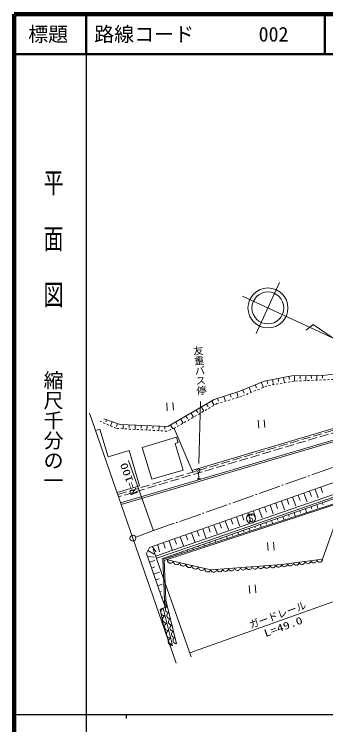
# Model space of a CAD drawing. Units: millimetres, scale not verified. Extents: x 40000 to 680000, y 20000 to 380000.
# Drawn here: x 40000 to 117952, y 202409 to 380000 of the extents above; entities that cross this region are included whole.
import ezdxf
from ezdxf.enums import TextEntityAlignment as Align

# ---------------------------------------------------------------- set-up
doc = ezdxf.new("R2010")
doc.units = ezdxf.units.MM
doc.header["$LTSCALE"] = 1000
for name, pattern in [('USER1', [3, 2.25, -0.75]), ('USER2', [1, 0.5, -0.5]), ('USER3', [7.000001, 5.508197, -0.688525, 0.114754, -0.688525])]:
    doc.linetypes.add(name, pattern=pattern)
for name, color, linetype, lineweight in [('M-TTL', 2, 'Continuous', 140), ('M-TTL-BAND', 7, 'Continuous', 25), ('M-TTL-LINE', 7, 'Continuous', 50), ('S-BGD', 1, 'Continuous', 13), ('S-BGD-HTXT', 6, 'Continuous', 13), ('S-BMK', 3, 'USER3', 13)]:
    doc.layers.add(name, color=color, linetype=linetype, lineweight=lineweight)
doc.layers.add('M-TTL-TXT', color=7, linetype='Continuous')
doc.styles.add('@ＭＳ ゴシック', font='')
doc.styles.add('ＭＳ ゴシック', font='')
doc.styles.get('@ＭＳ ゴシック').set_extended_font_data('@MS Gothic')
doc.styles.get('ＭＳ ゴシック').set_extended_font_data('MS Gothic')

msp = doc.modelspace()

# ---------------------------------------------------------------- linework, layer by layer
at = {"layer": 'M-TTL'}
for p, q in [((40000, 380000), (40000, 20000)), ((680000, 380000), (40000, 380000))]:
    msp.add_line(p, q, dxfattribs=at)
at = {"layer": 'M-TTL-BAND'}
for p, q in [((58000, 370000), (58000, 20000)), ((40000, 205000), (579000, 205000)), ((68000, 205000), (68000, 204000))]:
    msp.add_line(p, q, dxfattribs=at)
at = {"layer": 'M-TTL-LINE'}
for p, q in [((58000, 380000), (58000, 370000)), ((117750, 380000), (117750, 370000)), ((40000, 370000), (680000, 370000))]:
    msp.add_line(p, q, dxfattribs=at)
at = {"layer": 'S-BGD'}
for p, q in [((100546, 300228), (106405, 312943)), ((119823, 299052), (97118, 309515)), ((114792, 302471), (113047, 301074)), ((119823, 299052), (114792, 302471)), ((117818, 289783), (140809, 292363)), ((102565, 288320), (109424, 289601)), ((109424, 289601), (117818, 289783)), ((110124, 289617), (110152, 288318)), ((111523, 289647), (111539, 288884)), ((112922, 289677), (112949, 288435)), ((114321, 289707), (114336, 288979)), ((115719, 289738), (115745, 288551)), ((117118, 289768), (117133, 289073)), ((96459, 285755), (102565, 288320)), ((101802, 288000), (102331, 286740)), ((103251, 288448), (103397, 287668)), ((104623, 288705), (104868, 287394)), ((105995, 288961), (106143, 288169)), ((107367, 289217), (107615, 287886)), ((108739, 289473), (108889, 288669)), ((97222, 286075), (97535, 285331)), ((98749, 286717), (99272, 285470)), ((100275, 287358), (100591, 286606)), ((66627, 257853), (158654, 284983)), ((158773, 284601), (66741, 257469)), ((73816, 246681), (180624, 284369)), ((90065, 283698), (96459, 285755)), ((92463, 284469), (92842, 283289)), ((94061, 284983), (94297, 284251)), ((95660, 285498), (96065, 284238)), ((78154, 282877), (78307, 280883)), ((78466, 276950), (90065, 283698)), ((79837, 281000), (79684, 282994)), ((86614, 283206), (86169, 267702)), ((88132, 282573), (88502, 281936)), ((89421, 283323), (90040, 282258)), ((90864, 283955), (91084, 283270)), ((85554, 281073), (85921, 280442)), ((86843, 281823), (87458, 280767)), ((62429, 278905), (66543, 277424)), ((81688, 278824), (82292, 277785)), ((82977, 279574), (83341, 278948)), ((84265, 280324), (84875, 279276)), ((63114, 278658), (62909, 278088)), ((64486, 278165), (64108, 277116)), ((65857, 277671), (65610, 276984)), ((66543, 277424), (78466, 276950)), ((67288, 277395), (67249, 276404)), ((68779, 277335), (68754, 276727)), ((70269, 277276), (70228, 276239)), ((71759, 277217), (71734, 276580)), ((73250, 277157), (73207, 276073)), ((74740, 277098), (74714, 276433)), ((79110, 277324), (79672, 276358)), ((80399, 278074), (80760, 277453)), ((84477, 265952), (122312, 277181)), ((101025, 278548), (101179, 276554)), ((102709, 276672), (102556, 278666)), ((61402, 276270), (60371, 275959)), ((63488, 269344), (61402, 276270)), ((76230, 277039), (76185, 275907)), ((77721, 276979), (77693, 276287)), ((80020, 276490), (84664, 265550)), ((80577, 274271), (72043, 271729)), ((80979, 272922), (80577, 274271)), ((72043, 271729), (74419, 263755)), ((80272, 272711), (80979, 272922)), ((82245, 266086), (80272, 272711)), ((68720, 270920), (63488, 269344)), ((71359, 262161), (68720, 270920)), ((76902, 243896), (154437, 270901)), ((74419, 263755), (82245, 266086)), ((86098, 265522), (86224, 263883)), ((85800, 263851), (86642, 263915)), ((65739, 260468), (71359, 262161)), ((75389, 244570), (124095, 261443)), ((115274, 261310), (116058, 259090)), ((116680, 261806), (117149, 260475)), ((124291, 260876), (88102, 248339)), ((109653, 259327), (110438, 257102)), ((111058, 259823), (111529, 258489)), ((112464, 260318), (113248, 258096)), ((113869, 260814), (114339, 259482)), ((77222, 243697), (122707, 258554)), ((122801, 258269), (77532, 243483)), ((105437, 257839), (105908, 256503)), ((106842, 258335), (107628, 256109)), ((108247, 258831), (108719, 257496)), ((117080, 257890), (117270, 257343)), ((117137, 243762), (122150, 258057)), ((99815, 255855), (100288, 254516)), ((101221, 256351), (102008, 254121)), ((102626, 256847), (103098, 255510)), ((104031, 257343), (104818, 255115)), ((111441, 255926), (111611, 255437)), ((112850, 256417), (113142, 255578)), ((114260, 256908), (114440, 256390)), ((115670, 257399), (115979, 256512)), ((95599, 254368), (96388, 252133)), ((97005, 254864), (97477, 253523)), ((98410, 255360), (99198, 253127)), ((98829, 254695), (98764, 254563)), ((98764, 254563), (98769, 254431)), ((98769, 254431), (98781, 254346)), ((98781, 254346), (98836, 254235)), ((98949, 254791), (98829, 254695)), ((98836, 254235), (98921, 254178)), ((98921, 254178), (99574, 253864)), ((99095, 254843), (98949, 254791)), ((99272, 254856), (99095, 254843)), ((99395, 254843), (99272, 254856)), ((99484, 254809), (99395, 254843)), ((99552, 254745), (99484, 254809)), ((105802, 253962), (105952, 253531)), ((107211, 254453), (107470, 253711)), ((108621, 254944), (108781, 254484)), ((110031, 255435), (110306, 254645)), ((89978, 252384), (90768, 250145)), ((91383, 252880), (91857, 251537)), ((92788, 253376), (93578, 251139)), ((94194, 253872), (94667, 252530)), ((98837, 253312), (98747, 253438)), ((98936, 253233), (98837, 253312)), ((99049, 253190), (98936, 253233)), ((99165, 253181), (99049, 253190)), ((99428, 253202), (99165, 253181)), ((99602, 253267), (99428, 253202)), ((99574, 253864), (99650, 253767)), ((99675, 253376), (99602, 253267)), ((99650, 253767), (99707, 253627)), ((99706, 253488), (99675, 253376)), ((99707, 253627), (99706, 253488)), ((101572, 252489), (101797, 251843)), ((102982, 252980), (103122, 252578)), ((104392, 253471), (104634, 252777)), ((85762, 250897), (86236, 249551)), ((87167, 251392), (87958, 249151)), ((88572, 251888), (89047, 250544)), ((95934, 250525), (96125, 249976)), ((97343, 251016), (97463, 250672)), ((98753, 251507), (98961, 250909)), ((100163, 251998), (100293, 251625)), ((80140, 248913), (80616, 247565)), ((81546, 249409), (82338, 247164)), ((82951, 249905), (83426, 248558)), ((84356, 250401), (85148, 248158)), ((91704, 249052), (91804, 248766)), ((93114, 249543), (93289, 249042)), ((94524, 250034), (94634, 249719)), ((74519, 246929), (75488, 245599)), ((88102, 248339), (75565, 244073)), ((75924, 247425), (76368, 245628)), ((77329, 247921), (77805, 246572)), ((78735, 248417), (79528, 246170)), ((86065, 247088), (86145, 246859)), ((87475, 247579), (87616, 247174)), ((88885, 248070), (88975, 247812)), ((90295, 248561), (90452, 248108)), ((103377, 247964), (103531, 245970)), ((105061, 246088), (104908, 248082)), ((73107, 245247), (73816, 246681)), ((77410, 232712), (73107, 245247)), ((73462, 245964), (74995, 245024)), ((80427, 245124), (80486, 244953)), ((81836, 245615), (81944, 245306)), ((83246, 246106), (83315, 245906)), ((84656, 246597), (84780, 246240)), ((73360, 244510), (75009, 244334)), ((73866, 243035), (75179, 243486)), ((77717, 231766), (77222, 243697)), ((77532, 243483), (78017, 231779)), ((77607, 244142), (77656, 244000)), ((78316, 243649), (89197, 241096)), ((78316, 243649), (78333, 243456)), ((78333, 243456), (78390, 243283)), ((79017, 244633), (79107, 244373)), ((106898, 242458), (117137, 243762)), ((114175, 243214), (114212, 243389)), ((114212, 243389), (114288, 243228)), ((115572, 243247), (115638, 243400)), ((115638, 243400), (115675, 243576)), ((115675, 243576), (115751, 243414)), ((115751, 243414), (115857, 243283)), ((116912, 243254), (117034, 243433)), ((117034, 243433), (117100, 243586)), ((117100, 243586), (117137, 243762)), ((74373, 241560), (75210, 241848)), ((78390, 243283), (78502, 243076)), ((78502, 243076), (78651, 242943)), ((78651, 242943), (78820, 242842)), ((78820, 242842), (79061, 242785)), ((79061, 242785), (79257, 242801)), ((79257, 242801), (79450, 242854)), ((79450, 242854), (79642, 242989)), ((79642, 242989), (79767, 243120)), ((79767, 243120), (79871, 243284)), ((79871, 243284), (79887, 243092)), ((79887, 243092), (79945, 242918)), ((79945, 242918), (80056, 242712)), ((80056, 242712), (80205, 242578)), ((80205, 242578), (80374, 242477)), ((80374, 242477), (80615, 242421)), ((80615, 242421), (80812, 242436)), ((80812, 242436), (81004, 242489)), ((81004, 242489), (81196, 242625)), ((81196, 242625), (81321, 242755)), ((81321, 242755), (81425, 242920)), ((81425, 242920), (81441, 242727)), ((81441, 242727), (81499, 242554)), ((81499, 242554), (81611, 242347)), ((81611, 242347), (81760, 242214)), ((81760, 242214), (81929, 242113)), ((81929, 242113), (82170, 242056)), ((82170, 242056), (82366, 242072)), ((82366, 242072), (82559, 242125)), ((82559, 242125), (82750, 242260)), ((82750, 242260), (82875, 242391)), ((82875, 242391), (82979, 242555)), ((82979, 242555), (82996, 242362)), ((82996, 242362), (83053, 242189)), ((83053, 242189), (83165, 241983)), ((83165, 241983), (83314, 241849)), ((83314, 241849), (83483, 241748)), ((83483, 241748), (83724, 241692)), ((83724, 241692), (83920, 241707)), ((83920, 241707), (84113, 241760)), ((84113, 241760), (84305, 241896)), ((84305, 241896), (84430, 242026)), ((84430, 242026), (84534, 242190)), ((84534, 242190), (84550, 241998)), ((84550, 241998), (84608, 241824)), ((84608, 241824), (84719, 241618)), ((84719, 241618), (84868, 241485)), ((85667, 241396), (85859, 241531)), ((85859, 241531), (85984, 241662)), ((85984, 241662), (86088, 241826)), ((86088, 241826), (86104, 241633)), ((86104, 241633), (86162, 241460)), ((89197, 241096), (106898, 242458)), ((95051, 241376), (95097, 241550)), ((95097, 241550), (95166, 241385)), ((96526, 241489), (96572, 241664)), ((96572, 241664), (96641, 241498)), ((97928, 241452), (98002, 241603)), ((98002, 241603), (98048, 241777)), ((98048, 241777), (98116, 241612)), ((98116, 241612), (98215, 241475)), ((99272, 241393), (99403, 241566)), ((99403, 241566), (99477, 241716)), ((99477, 241716), (99523, 241890)), ((99523, 241890), (99591, 241725)), ((99591, 241725), (99691, 241588)), ((99691, 241588), (99847, 241437)), ((100747, 241506), (100878, 241679)), ((100878, 241679), (100952, 241830)), ((100952, 241830), (100998, 242004)), ((100998, 242004), (101066, 241838)), ((101066, 241838), (101166, 241701)), ((101166, 241701), (101322, 241550)), ((101322, 241550), (101491, 241474)), ((102066, 241518), (102222, 241619)), ((102222, 241619), (102353, 241793)), ((102353, 241793), (102427, 241943)), ((102427, 241943), (102473, 242117)), ((102473, 242117), (102541, 241952)), ((102541, 241952), (102641, 241815)), ((102641, 241815), (102797, 241664)), ((102797, 241664), (102966, 241588)), ((102966, 241588), (103144, 241546)), ((103144, 241546), (103373, 241563)), ((103373, 241563), (103542, 241632)), ((103542, 241632), (103697, 241733)), ((103697, 241733), (103828, 241906)), ((103828, 241906), (103902, 242057)), ((103902, 242057), (103948, 242231)), ((103948, 242231), (104016, 242065)), ((104016, 242065), (104116, 241928)), ((104116, 241928), (104272, 241777)), ((104272, 241777), (104441, 241701)), ((104441, 241701), (104619, 241659)), ((104619, 241659), (104848, 241677)), ((104848, 241677), (105017, 241745)), ((105017, 241745), (105172, 241846)), ((105172, 241846), (105304, 242020)), ((105304, 242020), (105377, 242170)), ((105377, 242170), (105423, 242344)), ((105423, 242344), (105492, 242179)), ((105492, 242179), (105591, 242042)), ((105591, 242042), (105748, 241891)), ((105748, 241891), (105917, 241815)), ((105917, 241815), (106094, 241773)), ((106094, 241773), (106323, 241790)), ((106323, 241790), (106492, 241859)), ((106492, 241859), (106647, 241960)), ((106647, 241960), (106779, 242133)), ((106779, 242133), (106852, 242283)), ((106852, 242283), (106898, 242458)), ((106898, 242458), (106975, 242296)), ((106975, 242296), (107081, 242165)), ((107081, 242165), (107244, 242022)), ((107244, 242022), (107416, 241955)), ((107416, 241955), (107595, 241922)), ((107595, 241922), (107821, 241951)), ((107821, 241951), (107986, 242028)), ((107986, 242028), (108136, 242136)), ((108136, 242136), (108258, 242315)), ((108258, 242315), (108324, 242468)), ((108324, 242468), (108361, 242644)), ((108361, 242644), (108437, 242483)), ((108437, 242483), (108543, 242351)), ((108543, 242351), (108706, 242209)), ((108706, 242209), (108879, 242141)), ((108879, 242141), (109057, 242108)), ((109057, 242108), (109284, 242137)), ((109284, 242137), (109449, 242214)), ((109449, 242214), (109599, 242322)), ((109599, 242322), (109721, 242501)), ((109721, 242501), (109787, 242655)), ((109787, 242655), (109824, 242830)), ((109824, 242830), (109900, 242669)), ((109900, 242669), (110006, 242538)), ((110006, 242538), (110169, 242395)), ((110169, 242395), (110341, 242328)), ((110341, 242328), (110520, 242295)), ((110520, 242295), (110747, 242324)), ((110747, 242324), (110912, 242400)), ((110912, 242400), (111061, 242509)), ((111061, 242509), (111184, 242688)), ((111184, 242688), (111249, 242841)), ((111249, 242841), (111287, 243017)), ((111287, 243017), (111363, 242855)), ((111363, 242855), (111469, 242724)), ((111469, 242724), (111632, 242581)), ((111632, 242581), (111804, 242514)), ((111804, 242514), (111983, 242481)), ((111983, 242481), (112210, 242510)), ((112210, 242510), (112374, 242587)), ((112374, 242587), (112524, 242695)), ((112524, 242695), (112646, 242874)), ((112646, 242874), (112712, 243027)), ((112712, 243027), (112749, 243203)), ((112749, 243203), (112826, 243042)), ((112826, 243042), (112931, 242910)), ((112931, 242910), (113095, 242768)), ((113095, 242768), (113267, 242700)), ((113267, 242700), (113446, 242667)), ((113446, 242667), (113672, 242696)), ((113672, 242696), (113837, 242773)), ((113837, 242773), (113987, 242881)), ((113987, 242881), (114109, 243060)), ((114109, 243060), (114175, 243214)), ((114288, 243228), (114394, 243097)), ((114394, 243097), (114557, 242954)), ((114557, 242954), (114729, 242887)), ((114729, 242887), (114908, 242854)), ((114908, 242854), (115135, 242883)), ((115135, 242883), (115300, 242959)), ((115300, 242959), (115450, 243068)), ((115450, 243068), (115572, 243247)), ((115857, 243283), (116020, 243140)), ((116020, 243140), (116192, 243073)), ((116192, 243073), (116371, 243040)), ((116371, 243040), (116598, 243069)), ((116598, 243069), (116763, 243146)), ((116763, 243146), (116912, 243254)), ((74879, 240086), (76357, 240593)), ((84868, 241485), (85037, 241383)), ((85037, 241383), (85278, 241327)), ((85278, 241327), (85474, 241342)), ((85474, 241342), (85667, 241396)), ((86162, 241460), (86273, 241253)), ((86273, 241253), (86423, 241120)), ((86423, 241120), (86592, 241019)), ((86592, 241019), (86832, 240962)), ((86832, 240962), (87029, 240978)), ((87029, 240978), (87222, 241031)), ((87222, 241031), (87413, 241166)), ((87413, 241166), (87538, 241297)), ((87538, 241297), (87642, 241461)), ((87642, 241461), (87659, 241269)), ((87659, 241269), (87716, 241095)), ((87716, 241095), (87828, 240889)), ((87828, 240889), (87977, 240755)), ((87977, 240755), (88146, 240654)), ((88146, 240654), (88387, 240598)), ((88387, 240598), (88583, 240613)), ((88583, 240613), (88776, 240666)), ((88776, 240666), (88968, 240802)), ((88968, 240802), (89092, 240932)), ((89092, 240932), (89197, 241096)), ((89197, 241096), (89265, 240931)), ((89265, 240931), (89365, 240794)), ((89365, 240794), (89521, 240643)), ((89521, 240643), (89690, 240567)), ((89690, 240567), (89867, 240525)), ((89867, 240525), (90096, 240542)), ((90096, 240542), (90265, 240611)), ((90265, 240611), (90421, 240712)), ((90421, 240712), (90552, 240885)), ((90552, 240885), (90626, 241036)), ((90626, 241036), (90672, 241210)), ((90672, 241210), (90740, 241044)), ((90740, 241044), (90840, 240907)), ((90840, 240907), (90996, 240756)), ((90996, 240756), (91165, 240680)), ((91165, 240680), (91343, 240638)), ((91343, 240638), (91571, 240656)), ((91571, 240656), (91740, 240724)), ((91740, 240724), (91896, 240825)), ((91896, 240825), (92027, 240999)), ((92027, 240999), (92101, 241149)), ((92101, 241149), (92147, 241323)), ((92147, 241323), (92215, 241158)), ((92215, 241158), (92315, 241021)), ((92315, 241021), (92471, 240870)), ((92471, 240870), (92640, 240794)), ((92640, 240794), (92818, 240752)), ((92818, 240752), (93046, 240769)), ((93046, 240769), (93216, 240838)), ((93216, 240838), (93371, 240939)), ((93371, 240939), (93502, 241112)), ((93502, 241112), (93576, 241263)), ((93576, 241263), (93622, 241437)), ((93622, 241437), (93690, 241271)), ((93690, 241271), (93790, 241134)), ((93790, 241134), (93946, 240983)), ((93946, 240983), (94115, 240907)), ((94115, 240907), (94293, 240865)), ((94293, 240865), (94522, 240883)), ((94522, 240883), (94691, 240951)), ((94691, 240951), (94846, 241052)), ((94846, 241052), (94977, 241226)), ((94977, 241226), (95051, 241376)), ((95166, 241385), (95265, 241248)), ((95265, 241248), (95421, 241097)), ((95421, 241097), (95591, 241021)), ((95591, 241021), (95768, 240979)), ((95768, 240979), (95997, 240996)), ((95997, 240996), (96166, 241065)), ((96166, 241065), (96321, 241166)), ((96321, 241166), (96453, 241339)), ((96453, 241339), (96526, 241489)), ((96641, 241498), (96740, 241361)), ((96740, 241361), (96897, 241210)), ((96897, 241210), (97066, 241134)), ((97066, 241134), (97243, 241092)), ((97243, 241092), (97472, 241110)), ((97472, 241110), (97641, 241178)), ((97641, 241178), (97796, 241279)), ((97796, 241279), (97928, 241452)), ((98215, 241475), (98372, 241323)), ((98372, 241323), (98541, 241247)), ((98541, 241247), (98718, 241205)), ((98718, 241205), (98947, 241223)), ((98947, 241223), (99116, 241292)), ((99116, 241292), (99272, 241393)), ((99847, 241437), (100016, 241361)), ((100016, 241361), (100194, 241319)), ((100194, 241319), (100422, 241336)), ((100422, 241336), (100591, 241405)), ((100591, 241405), (100747, 241506)), ((101491, 241474), (101669, 241432)), ((101669, 241432), (101897, 241450)), ((101897, 241450), (102066, 241518)), ((75385, 238611), (76288, 238921)), ((75891, 237136), (77055, 237535)), ((98772, 237245), (98926, 235251)), ((100456, 235369), (100303, 237363)), ((76398, 235661), (76891, 235831)), ((76904, 234186), (77387, 234352)), ((77410, 232712), (77507, 232745)), ((77443, 232969), (77430, 232772)), ((77430, 232772), (77489, 232530)), ((77495, 233164), (77443, 232969)), ((77629, 233358), (77495, 233164)), ((77758, 233489), (77629, 233358)), ((77922, 233591), (77758, 233489)), ((77922, 233591), (80603, 222683)), ((76525, 231311), (77762, 231687)), ((77379, 227196), (76525, 231311)), ((76745, 231020), (76685, 230788)), ((76904, 231252), (76745, 231020)), ((77057, 231409), (76904, 231252)), ((77253, 231532), (77057, 231409)), ((77253, 231532), (79581, 222253)), ((77489, 232530), (77592, 232362)), ((77592, 232362), (77728, 232213)), ((77728, 232213), (77937, 232103)), ((77826, 231411), (77813, 231214)), ((77813, 231214), (77872, 230972)), ((77877, 231606), (77826, 231411)), ((77872, 230972), (77975, 230803)), ((78012, 231800), (77877, 231606)), ((77937, 232103), (78111, 232051)), ((78140, 231930), (78012, 231800)), ((78111, 232051), (78305, 232033)), ((78305, 232033), (78140, 231930)), ((76685, 230788), (76670, 230552)), ((76670, 230552), (76742, 230265)), ((76742, 230265), (76867, 230064)), ((76867, 230064), (77029, 229888)), ((77029, 229888), (77279, 229758)), ((77211, 229164), (77151, 228932)), ((77369, 229396), (77211, 229164)), ((77279, 229758), (77486, 229697)), ((77522, 229553), (77369, 229396)), ((77486, 229697), (77718, 229676)), ((77718, 229676), (77522, 229553)), ((77975, 230803), (78111, 230655)), ((78111, 230655), (78320, 230545)), ((78209, 229853), (78196, 229655)), ((78196, 229655), (78255, 229414)), ((78260, 230047), (78209, 229853)), ((78255, 229414), (78358, 229245)), ((78395, 230241), (78260, 230047)), ((78320, 230545), (78494, 230493)), ((78358, 229245), (78494, 229097)), ((78523, 230372), (78395, 230241)), ((78494, 230493), (78688, 230475)), ((78494, 229097), (78703, 228987)), ((78688, 230475), (78523, 230372)), ((77151, 228932), (77136, 228697)), ((77136, 228697), (77208, 228409)), ((77208, 228409), (77332, 228208)), ((77332, 228208), (77495, 228032)), ((77495, 228032), (77744, 227902)), ((77835, 227541), (77676, 227308)), ((77744, 227902), (77952, 227841)), ((77988, 227697), (77835, 227541)), ((77952, 227841), (78184, 227820)), ((78184, 227820), (77988, 227697)), ((78592, 228295), (78579, 228097)), ((78579, 228097), (78638, 227856)), ((78643, 228489), (78592, 228295)), ((78638, 227856), (78741, 227687)), ((78777, 228683), (78643, 228489)), ((78703, 228987), (78877, 228935)), ((78741, 227687), (78877, 227538)), ((78906, 228814), (78777, 228683)), ((78877, 228935), (79071, 228916)), ((78877, 227538), (79086, 227429)), ((79071, 228916), (78906, 228814)), ((79086, 227429), (79260, 227376)), ((79260, 227376), (79454, 227358)), ((79454, 227358), (79289, 227256)), ((78789, 222854), (77379, 227196)), ((77616, 227076), (77601, 226841)), ((77601, 226841), (77673, 226553)), ((77676, 227308), (77616, 227076)), ((77673, 226553), (77798, 226352)), ((77798, 226352), (77960, 226176)), ((77960, 226176), (78210, 226047)), ((78301, 225685), (78142, 225452)), ((78210, 226047), (78418, 225985)), ((78454, 225841), (78301, 225685)), ((78418, 225985), (78650, 225965)), ((78650, 225965), (78454, 225841)), ((78975, 226736), (78962, 226539)), ((78962, 226539), (79021, 226297)), ((79026, 226931), (78975, 226736)), ((79021, 226297), (79124, 226129)), ((79160, 227125), (79026, 226931)), ((79124, 226129), (79260, 225980)), ((79289, 227256), (79160, 227125)), ((79260, 225980), (79469, 225870)), ((79543, 225566), (79409, 225372)), ((79469, 225870), (79643, 225818)), ((79672, 225697), (79543, 225566)), ((79643, 225818), (79837, 225800)), ((79837, 225800), (79672, 225697)), ((78082, 225220), (78067, 224985)), ((78067, 224985), (78139, 224697)), ((78142, 225452), (78082, 225220)), ((78139, 224697), (78263, 224497)), ((78263, 224497), (78426, 224320)), ((78426, 224320), (78675, 224191)), ((78766, 223829), (78607, 223597)), ((78675, 224191), (78883, 224129)), ((78919, 223986), (78766, 223829)), ((78883, 224129), (79115, 224109)), ((79115, 224109), (78919, 223986)), ((79358, 225178), (79345, 224981)), ((79345, 224981), (79404, 224739)), ((79409, 225372), (79358, 225178)), ((79404, 224739), (79507, 224570)), ((79507, 224570), (79643, 224422)), ((79643, 224422), (79852, 224312)), ((79792, 223814), (79741, 223620)), ((79926, 224008), (79792, 223814)), ((79852, 224312), (80026, 224260)), ((80055, 224139), (79926, 224008)), ((80026, 224260), (80220, 224242)), ((80220, 224242), (80055, 224139)), ((78547, 223365), (78532, 223129)), ((78532, 223129), (78605, 222841)), ((78607, 223597), (78547, 223365)), ((78605, 222841), (78729, 222641)), ((78729, 222641), (78891, 222465)), ((79581, 222253), (78789, 222854)), ((78891, 222465), (79141, 222335)), ((79141, 222335), (79349, 222274)), ((79349, 222274), (79581, 222253)), ((79741, 223620), (79727, 223422)), ((79727, 223422), (79787, 223181)), ((79787, 223181), (79890, 223012)), ((79890, 223012), (80026, 222864)), ((80026, 222864), (80235, 222754)), ((80235, 222754), (80409, 222702)), ((80409, 222702), (80603, 222683))]:
    msp.add_line(p, q, dxfattribs=at)
at = {"layer": 'S-BGD', "linetype": 'USER2'}
for p, q in [((109985, 288311), (103179, 287092)), ((119868, 288723), (109985, 288311)), ((103179, 287092), (96890, 284481)), ((96890, 284481), (90766, 282677)), ((90766, 282677), (80107, 276523)), ((65499, 276501), (61477, 278280)), ((78192, 275796), (65499, 276501)), ((80107, 276523), (78192, 275796))]:
    msp.add_line(p, q, dxfattribs=at)
at = {"layer": 'S-BGD', "linetype": 'USER1'}
for p, q in [((65940, 259978), (155835, 286729)), ((155993, 286149), (66111, 259403))]:
    msp.add_line(p, q, dxfattribs=at)
at = {"layer": 'S-BGD'}
for centre, radius in [((103475, 306586), 5000), ((103475, 306586), 4000), ((86066, 265940), 419), ((99253, 253978), 1144), ((69698, 249039), 22.5)]:
    msp.add_circle(centre, radius, dxfattribs=at)
at = {"layer": 'S-BGD-HTXT'}
for p, q in [((58871, 280288), (80516, 217825)), ((74834, 250916), (68595, 268454)), ((74789, 246264), (84306, 219397)), ((83943, 220421), (130533, 237051))]:
    msp.add_line(p, q, dxfattribs=at)
at = {"layer": 'S-BMK'}
for p, q in [((74861, 250928), (163314, 282131)), ((70403, 249297), (74861, 250928))]:
    msp.add_line(p, q, dxfattribs=at)
at = {"layer": 'S-BMK', "linetype": 'Continuous'}
msp.add_circle((69698, 249039), 746, dxfattribs=at)

# ---------------------------------------------------------------- texts
at = {"layer": 'M-TTL-BAND', "style": '@ＭＳ ゴシック', "width": 1.4}
msp.add_text('平  面  図', height=3666, rotation=270, dxfattribs=at).set_placement((49777, 306475), align=Align.MIDDLE_RIGHT)
at = {"layer": 'M-TTL-BAND', "style": '@ＭＳ ゴシック'}
msp.add_text('縮尺千分の一', height=3666, rotation=270, dxfattribs=at).set_placement((49777, 261030), align=Align.MIDDLE_RIGHT)
at = {"layer": 'M-TTL-TXT', "style": 'ＭＳ ゴシック'}
msp.add_text('標題', height=3666, dxfattribs=at).set_placement((48500, 375000), align=Align.MIDDLE_CENTER)
for s, p in [('路線コード', (60000, 375000)), ('002', (101142, 375000))]:
    msp.add_text(s, height=3666, dxfattribs=at).set_placement(p, align=Align.MIDDLE_LEFT)
at = {"layer": 'S-BGD', "style": '@ＭＳ ゴシック'}
msp.add_text('友重バス停', height=1833, rotation=274.4, dxfattribs=at).set_placement((84458, 297053), align=Align.BOTTOM_LEFT)
at = {"layer": 'S-BGD-HTXT', "style": 'ＭＳ ゴシック', "width": 1.35}
for s, rotation, p in [('R=100', 109.7, (71469, 260374)), ('L=49.0', 20.2, (103070, 223808))]:
    msp.add_text(s, height=1833, rotation=rotation, dxfattribs=at).set_placement(p, align=Align.BOTTOM_LEFT)
at = {"layer": 'S-BGD-HTXT', "style": 'ＭＳ ゴシック'}
msp.add_text('ガードレール', height=1833, rotation=20.1, dxfattribs=at).set_placement((99357, 225892), align=Align.BOTTOM_LEFT)

doc.saveas('drawing.dxf')
